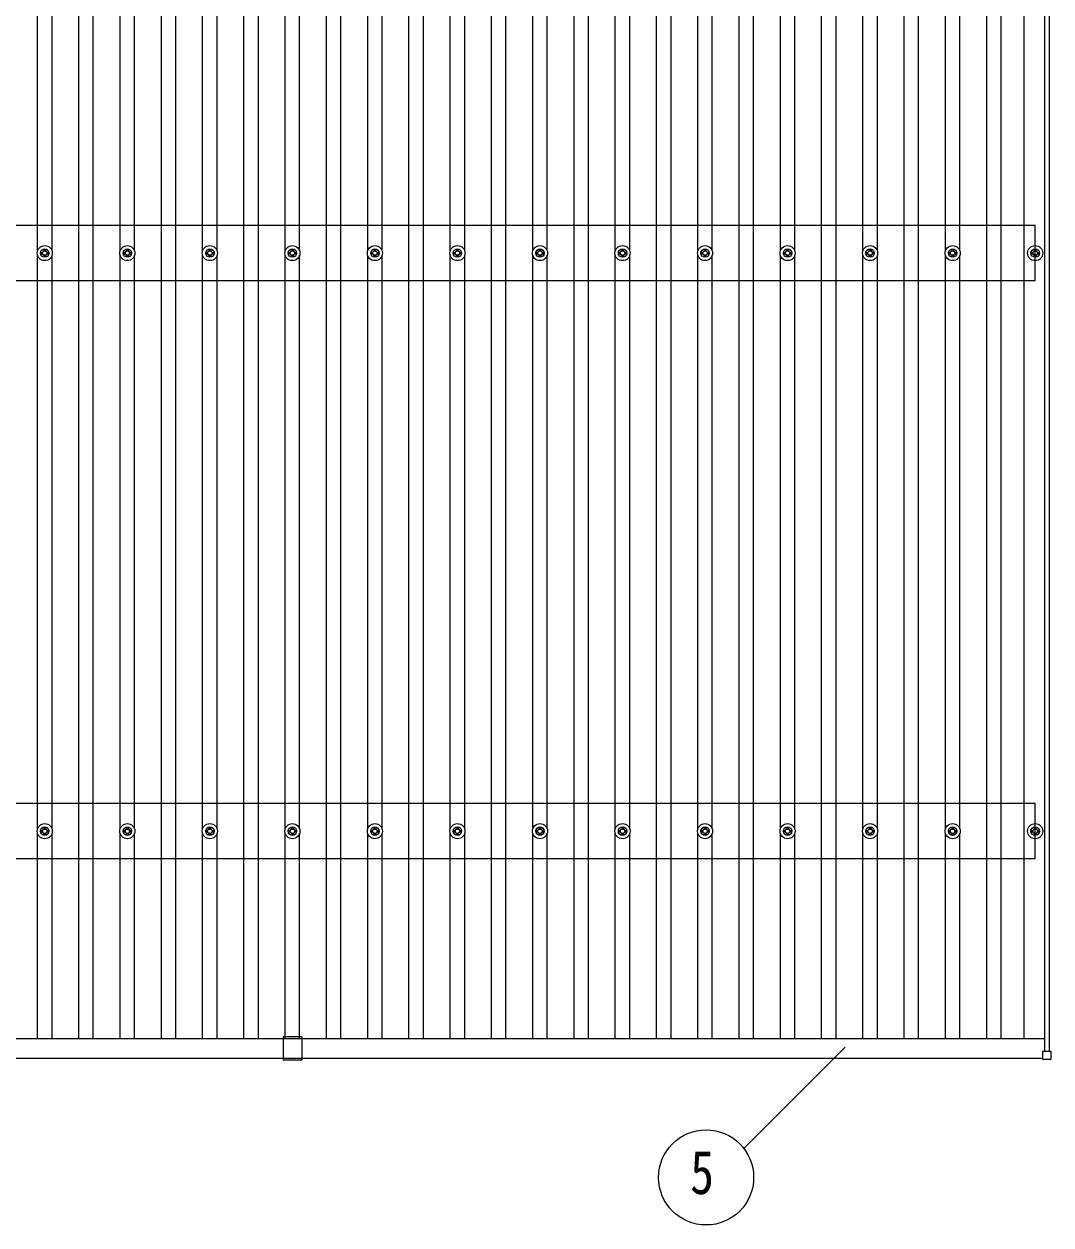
# Model space of a CAD drawing. Units: millimetres, scale not verified. Extents: x -16820 to 16820, y -11880 to 11880.
# Drawn here: x -9222 to -6733, y 1536 to 4445 of the extents above; entities that cross this region are included whole.
import ezdxf
from ezdxf.enums import TextEntityAlignment as Align

# ---------------------------------------------------------------- set-up
doc = ezdxf.new("R2010")
doc.units = ezdxf.units.MM
doc.header["$LTSCALE"] = 50
for name, color, linetype in [('0-5_YKK_13', 4, 'Continuous'), ('0-6_YKK_A1', 4, 'Continuous'), ('0-7_YKK_D', 6, 'Continuous')]:
    doc.layers.add(name, color=color, linetype=linetype)
doc.styles.add('ＭＳ ゴシック', font='')
doc.styles.get('ＭＳ ゴシック').set_extended_font_data('MS Gothic')

msp = doc.modelspace()

# ---------------------------------------------------------------- linework, layer by layer
at = {"layer": '0-5_YKK_13'}
for p, q in [((-9173.17, 3900.35), (-9173.17, 3895.93)), ((-9169.67, 3900.35), (-9169.67, 3895.93)), ((-8973.17, 3900.35), (-8973.17, 3895.93)), ((-8969.67, 3900.35), (-8969.67, 3895.93)), ((-8773.17, 3900.35), (-8773.17, 3895.93)), ((-8769.67, 3900.35), (-8769.67, 3895.93)), ((-8573.17, 3900.35), (-8573.17, 3895.93)), ((-8569.67, 3900.35), (-8569.67, 3895.93)), ((-8373.17, 3900.35), (-8373.17, 3895.93)), ((-8369.67, 3900.35), (-8369.67, 3895.93)), ((-8173.17, 3900.35), (-8173.17, 3895.93)), ((-8169.67, 3900.35), (-8169.67, 3895.93)), ((-7973.17, 3900.35), (-7973.17, 3895.93)), ((-7969.67, 3900.35), (-7969.67, 3895.93)), ((-7773.17, 3900.35), (-7773.17, 3895.93)), ((-7769.67, 3900.35), (-7769.67, 3895.93)), ((-7573.17, 3900.35), (-7573.17, 3895.93)), ((-7569.67, 3900.35), (-7569.67, 3895.93)), ((-7373.17, 3900.35), (-7373.17, 3895.93)), ((-7369.67, 3900.35), (-7369.67, 3895.93)), ((-7173.17, 3900.35), (-7173.17, 3895.93)), ((-7169.67, 3900.35), (-7169.67, 3895.93)), ((-6973.17, 3900.35), (-6973.17, 3895.93)), ((-6969.67, 3900.35), (-6969.67, 3895.93)), ((-6773.17, 3900.35), (-6773.17, 3895.93)), ((-6769.67, 3900.35), (-6769.67, 3895.93)), ((-9181.42, 3892.1), (-9177.01, 3892.1)), ((-9181.42, 3888.6), (-9177.01, 3888.6)), ((-9173.17, 3884.77), (-9173.17, 3880.35)), ((-9169.67, 3884.77), (-9169.67, 3880.35)), ((-9165.84, 3892.1), (-9161.43, 3892.1)), ((-9165.84, 3888.6), (-9161.43, 3888.6)), ((-8981.42, 3892.1), (-8977.01, 3892.1)), ((-8981.42, 3888.6), (-8977.01, 3888.6)), ((-8973.17, 3884.77), (-8973.17, 3880.35)), ((-8969.67, 3884.77), (-8969.67, 3880.35)), ((-8965.84, 3892.1), (-8961.43, 3892.1)), ((-8965.84, 3888.6), (-8961.43, 3888.6)), ((-8781.42, 3892.1), (-8777.01, 3892.1)), ((-8781.42, 3888.6), (-8777.01, 3888.6)), ((-8773.17, 3884.77), (-8773.17, 3880.35)), ((-8769.67, 3884.77), (-8769.67, 3880.35)), ((-8765.84, 3892.1), (-8761.43, 3892.1)), ((-8765.84, 3888.6), (-8761.43, 3888.6)), ((-8581.42, 3892.1), (-8577.01, 3892.1)), ((-8581.42, 3888.6), (-8577.01, 3888.6)), ((-8573.17, 3884.77), (-8573.17, 3880.35)), ((-8569.67, 3884.77), (-8569.67, 3880.35)), ((-8565.84, 3892.1), (-8561.43, 3892.1)), ((-8565.84, 3888.6), (-8561.43, 3888.6)), ((-8381.42, 3892.1), (-8377.01, 3892.1)), ((-8381.42, 3888.6), (-8377.01, 3888.6)), ((-8373.17, 3884.77), (-8373.17, 3880.35)), ((-8369.67, 3884.77), (-8369.67, 3880.35)), ((-8365.84, 3892.1), (-8361.43, 3892.1)), ((-8365.84, 3888.6), (-8361.43, 3888.6)), ((-8181.42, 3892.1), (-8177.01, 3892.1)), ((-8181.42, 3888.6), (-8177.01, 3888.6)), ((-8173.17, 3884.77), (-8173.17, 3880.35)), ((-8169.67, 3884.77), (-8169.67, 3880.35)), ((-8165.84, 3892.1), (-8161.43, 3892.1)), ((-8165.84, 3888.6), (-8161.43, 3888.6)), ((-7981.42, 3892.1), (-7977.01, 3892.1)), ((-7981.42, 3888.6), (-7977.01, 3888.6)), ((-7973.17, 3884.77), (-7973.17, 3880.35)), ((-7969.67, 3884.77), (-7969.67, 3880.35)), ((-7965.84, 3892.1), (-7961.43, 3892.1)), ((-7965.84, 3888.6), (-7961.43, 3888.6)), ((-7781.42, 3892.1), (-7777.01, 3892.1)), ((-7781.42, 3888.6), (-7777.01, 3888.6)), ((-7773.17, 3884.77), (-7773.17, 3880.35)), ((-7769.67, 3884.77), (-7769.67, 3880.35)), ((-7765.84, 3892.1), (-7761.43, 3892.1)), ((-7765.84, 3888.6), (-7761.43, 3888.6)), ((-7581.42, 3892.1), (-7577.01, 3892.1)), ((-7581.42, 3888.6), (-7577.01, 3888.6)), ((-7573.17, 3884.77), (-7573.17, 3880.35)), ((-7569.67, 3884.77), (-7569.67, 3880.35)), ((-7565.84, 3892.1), (-7561.43, 3892.1)), ((-7565.84, 3888.6), (-7561.43, 3888.6)), ((-7381.42, 3892.1), (-7377.01, 3892.1)), ((-7381.42, 3888.6), (-7377.01, 3888.6)), ((-7373.17, 3884.77), (-7373.17, 3880.35)), ((-7369.67, 3884.77), (-7369.67, 3880.35)), ((-7365.84, 3892.1), (-7361.43, 3892.1)), ((-7365.84, 3888.6), (-7361.43, 3888.6)), ((-7181.42, 3892.1), (-7177.01, 3892.1)), ((-7181.42, 3888.6), (-7177.01, 3888.6)), ((-7173.17, 3884.77), (-7173.17, 3880.35)), ((-7169.67, 3884.77), (-7169.67, 3880.35)), ((-7165.84, 3892.1), (-7161.43, 3892.1)), ((-7165.84, 3888.6), (-7161.43, 3888.6)), ((-6981.42, 3892.1), (-6977.01, 3892.1)), ((-6981.42, 3888.6), (-6977.01, 3888.6)), ((-6973.17, 3884.77), (-6973.17, 3880.35)), ((-6969.67, 3884.77), (-6969.67, 3880.35)), ((-6965.84, 3892.1), (-6961.43, 3892.1)), ((-6965.84, 3888.6), (-6961.43, 3888.6)), ((-6781.42, 3892.1), (-6777.01, 3892.1)), ((-6781.42, 3888.6), (-6777.01, 3888.6)), ((-6773.17, 3884.77), (-6773.17, 3880.35)), ((-6769.67, 3884.77), (-6769.67, 3880.35)), ((-6765.84, 3892.1), (-6761.43, 3892.1)), ((-6765.84, 3888.6), (-6761.43, 3888.6)), ((-9181.42, 2491.87), (-9177.01, 2491.87)), ((-9181.42, 2488.37), (-9177.01, 2488.37)), ((-9173.17, 2500.12), (-9173.17, 2495.71)), ((-9173.17, 2484.54), (-9173.17, 2480.13)), ((-9169.67, 2500.12), (-9169.67, 2495.71)), ((-9169.67, 2484.54), (-9169.67, 2480.13)), ((-9165.84, 2491.87), (-9161.43, 2491.87)), ((-9165.84, 2488.37), (-9161.43, 2488.37)), ((-8981.42, 2491.87), (-8977.01, 2491.87)), ((-8981.42, 2488.37), (-8977.01, 2488.37)), ((-8973.17, 2500.12), (-8973.17, 2495.71)), ((-8973.17, 2484.54), (-8973.17, 2480.13)), ((-8969.67, 2500.12), (-8969.67, 2495.71)), ((-8969.67, 2484.54), (-8969.67, 2480.13)), ((-8965.84, 2491.87), (-8961.43, 2491.87)), ((-8965.84, 2488.37), (-8961.43, 2488.37)), ((-8781.42, 2491.87), (-8777.01, 2491.87)), ((-8781.42, 2488.37), (-8777.01, 2488.37)), ((-8773.17, 2500.12), (-8773.17, 2495.71)), ((-8773.17, 2484.54), (-8773.17, 2480.13)), ((-8769.67, 2500.12), (-8769.67, 2495.71)), ((-8769.67, 2484.54), (-8769.67, 2480.13)), ((-8765.84, 2491.87), (-8761.43, 2491.87)), ((-8765.84, 2488.37), (-8761.43, 2488.37)), ((-8581.42, 2491.87), (-8577.01, 2491.87)), ((-8581.42, 2488.37), (-8577.01, 2488.37)), ((-8573.17, 2500.12), (-8573.17, 2495.71)), ((-8573.17, 2484.54), (-8573.17, 2480.13)), ((-8569.67, 2500.12), (-8569.67, 2495.71)), ((-8569.67, 2484.54), (-8569.67, 2480.13)), ((-8565.84, 2491.87), (-8561.43, 2491.87)), ((-8565.84, 2488.37), (-8561.43, 2488.37)), ((-8381.42, 2491.87), (-8377.01, 2491.87)), ((-8381.42, 2488.37), (-8377.01, 2488.37)), ((-8373.17, 2500.12), (-8373.17, 2495.71)), ((-8373.17, 2484.54), (-8373.17, 2480.13)), ((-8369.67, 2500.12), (-8369.67, 2495.71)), ((-8369.67, 2484.54), (-8369.67, 2480.13)), ((-8365.84, 2491.87), (-8361.43, 2491.87)), ((-8365.84, 2488.37), (-8361.43, 2488.37)), ((-8181.42, 2491.87), (-8177.01, 2491.87)), ((-8181.42, 2488.37), (-8177.01, 2488.37)), ((-8173.17, 2500.12), (-8173.17, 2495.71)), ((-8173.17, 2484.54), (-8173.17, 2480.13)), ((-8169.67, 2500.12), (-8169.67, 2495.71)), ((-8169.67, 2484.54), (-8169.67, 2480.13)), ((-8165.84, 2491.87), (-8161.43, 2491.87)), ((-8165.84, 2488.37), (-8161.43, 2488.37)), ((-7981.42, 2491.87), (-7977.01, 2491.87)), ((-7981.42, 2488.37), (-7977.01, 2488.37)), ((-7973.17, 2500.12), (-7973.17, 2495.71)), ((-7973.17, 2484.54), (-7973.17, 2480.13)), ((-7969.67, 2500.12), (-7969.67, 2495.71)), ((-7969.67, 2484.54), (-7969.67, 2480.13)), ((-7965.84, 2491.87), (-7961.43, 2491.87)), ((-7965.84, 2488.37), (-7961.43, 2488.37)), ((-7781.42, 2491.87), (-7777.01, 2491.87)), ((-7781.42, 2488.37), (-7777.01, 2488.37)), ((-7773.17, 2500.12), (-7773.17, 2495.71)), ((-7773.17, 2484.54), (-7773.17, 2480.13)), ((-7769.67, 2500.12), (-7769.67, 2495.71)), ((-7769.67, 2484.54), (-7769.67, 2480.13)), ((-7765.84, 2491.87), (-7761.43, 2491.87)), ((-7765.84, 2488.37), (-7761.43, 2488.37)), ((-7581.42, 2491.87), (-7577.01, 2491.87)), ((-7581.42, 2488.37), (-7577.01, 2488.37)), ((-7573.17, 2500.12), (-7573.17, 2495.71)), ((-7573.17, 2484.54), (-7573.17, 2480.13)), ((-7569.67, 2500.12), (-7569.67, 2495.71)), ((-7569.67, 2484.54), (-7569.67, 2480.13)), ((-7565.84, 2491.87), (-7561.43, 2491.87)), ((-7565.84, 2488.37), (-7561.43, 2488.37)), ((-7381.42, 2491.87), (-7377.01, 2491.87)), ((-7381.42, 2488.37), (-7377.01, 2488.37)), ((-7373.17, 2500.12), (-7373.17, 2495.71)), ((-7373.17, 2484.54), (-7373.17, 2480.13)), ((-7369.67, 2500.12), (-7369.67, 2495.71)), ((-7369.67, 2484.54), (-7369.67, 2480.13)), ((-7365.84, 2491.87), (-7361.43, 2491.87)), ((-7365.84, 2488.37), (-7361.43, 2488.37)), ((-7181.42, 2491.87), (-7177.01, 2491.87)), ((-7181.42, 2488.37), (-7177.01, 2488.37)), ((-7173.17, 2500.12), (-7173.17, 2495.71)), ((-7173.17, 2484.54), (-7173.17, 2480.13)), ((-7169.67, 2500.12), (-7169.67, 2495.71)), ((-7169.67, 2484.54), (-7169.67, 2480.13)), ((-7165.84, 2491.87), (-7161.43, 2491.87)), ((-7165.84, 2488.37), (-7161.43, 2488.37)), ((-6981.42, 2491.87), (-6977.01, 2491.87)), ((-6981.42, 2488.37), (-6977.01, 2488.37)), ((-6973.17, 2500.12), (-6973.17, 2495.71)), ((-6973.17, 2484.54), (-6973.17, 2480.13)), ((-6969.67, 2500.12), (-6969.67, 2495.71)), ((-6969.67, 2484.54), (-6969.67, 2480.13)), ((-6965.84, 2491.87), (-6961.43, 2491.87)), ((-6965.84, 2488.37), (-6961.43, 2488.37)), ((-6781.42, 2491.87), (-6777, 2491.87)), ((-6781.42, 2488.37), (-6777, 2488.37)), ((-6773.17, 2500.12), (-6773.17, 2495.71)), ((-6773.17, 2484.54), (-6773.17, 2480.13)), ((-6769.67, 2500.12), (-6769.67, 2495.71)), ((-6769.67, 2484.54), (-6769.67, 2480.13)), ((-6765.84, 2491.87), (-6761.42, 2491.87)), ((-6765.84, 2488.37), (-6761.42, 2488.37)), ((-8572.13, 1991.89), (-8593.92, 1991.89)), ((-8593.92, 1991.89), (-8593.92, 1935.39)), ((-8548.92, 1991.89), (-8570.71, 1991.89)), ((-8548.92, 1991.89), (-8548.92, 1935.39)), ((-6753.12, 1938.02), (-6753.12, 1956.02)), ((-6752.12, 1957.02), (-6734.12, 1957.02)), ((-6733.12, 1956.02), (-6733.12, 1938.02)), ((-8548.92, 1935.39), (-8593.92, 1935.39)), ((-6734.12, 1937.02), (-6752.12, 1937.02))]:
    msp.add_line(p, q, dxfattribs=at)
for centre, radius in [((-9171.42, 3890.35), 18.25), ((-9171.42, 3890.35), 10.15), ((-8971.42, 3890.35), 18.25), ((-8971.42, 3890.35), 10.15), ((-8771.42, 3890.35), 18.25), ((-8771.42, 3890.35), 10.15), ((-8571.42, 3890.35), 18.25), ((-8571.42, 3890.35), 10.15), ((-8371.42, 3890.35), 18.25), ((-8371.42, 3890.35), 10.15), ((-8171.42, 3890.35), 18.25), ((-8171.42, 3890.35), 10.15), ((-7971.42, 3890.35), 18.25), ((-7971.42, 3890.35), 10.15), ((-7771.42, 3890.35), 18.25), ((-7771.42, 3890.35), 10.15), ((-7571.42, 3890.35), 18.25), ((-7571.42, 3890.35), 10.15), ((-7371.42, 3890.35), 18.25), ((-7371.42, 3890.35), 10.15), ((-7171.42, 3890.35), 18.25), ((-7171.42, 3890.35), 10.15), ((-6971.42, 3890.35), 18.25), ((-6971.42, 3890.35), 10.15), ((-6771.42, 3890.35), 18.25), ((-6771.42, 3890.35), 10.15), ((-9171.42, 3890.35), 5.85), ((-9171.42, 3890.35), 5.25), ((-8971.42, 3890.35), 5.85), ((-8971.42, 3890.35), 5.25), ((-8771.42, 3890.35), 5.85), ((-8771.42, 3890.35), 5.25), ((-8571.42, 3890.35), 5.85), ((-8571.42, 3890.35), 5.25), ((-8371.42, 3890.35), 5.85), ((-8371.42, 3890.35), 5.25), ((-8171.42, 3890.35), 5.85), ((-8171.42, 3890.35), 5.25), ((-7971.42, 3890.35), 5.85), ((-7971.42, 3890.35), 5.25), ((-7771.42, 3890.35), 5.85), ((-7771.42, 3890.35), 5.25), ((-7571.42, 3890.35), 5.85), ((-7571.42, 3890.35), 5.25), ((-7371.42, 3890.35), 5.85), ((-7371.42, 3890.35), 5.25), ((-7171.42, 3890.35), 5.85), ((-7171.42, 3890.35), 5.25), ((-6971.42, 3890.35), 5.85), ((-6971.42, 3890.35), 5.25), ((-6771.42, 3890.35), 5.85), ((-6771.42, 3890.35), 5.25), ((-9171.42, 2490.12), 18.25), ((-8971.42, 2490.12), 18.25), ((-8771.42, 2490.12), 18.25), ((-8571.42, 2490.12), 18.25), ((-8371.42, 2490.12), 18.25), ((-8171.42, 2490.12), 18.25), ((-7971.42, 2490.12), 18.25), ((-7771.42, 2490.12), 18.25), ((-7571.42, 2490.12), 18.25), ((-7371.42, 2490.12), 18.25), ((-7171.42, 2490.12), 18.25), ((-6971.42, 2490.12), 18.25), ((-6771.42, 2490.12), 18.25), ((-9171.42, 2490.12), 10.15), ((-9171.42, 2490.12), 5.85), ((-9171.42, 2490.12), 5.25), ((-8971.42, 2490.12), 10.15), ((-8971.42, 2490.12), 5.85), ((-8971.42, 2490.12), 5.25), ((-8771.42, 2490.12), 10.15), ((-8771.42, 2490.12), 5.85), ((-8771.42, 2490.12), 5.25), ((-8571.42, 2490.12), 10.15), ((-8571.42, 2490.12), 5.85), ((-8571.42, 2490.12), 5.25), ((-8371.42, 2490.12), 10.15), ((-8371.42, 2490.12), 5.85), ((-8371.42, 2490.12), 5.25), ((-8171.42, 2490.12), 10.15), ((-8171.42, 2490.12), 5.85), ((-8171.42, 2490.12), 5.25), ((-7971.42, 2490.12), 10.15), ((-7971.42, 2490.12), 5.85), ((-7971.42, 2490.12), 5.25), ((-7771.42, 2490.12), 10.15), ((-7771.42, 2490.12), 5.85), ((-7771.42, 2490.12), 5.25), ((-7571.42, 2490.12), 10.15), ((-7571.42, 2490.12), 5.85), ((-7571.42, 2490.12), 5.25), ((-7371.42, 2490.12), 10.15), ((-7371.42, 2490.12), 5.85), ((-7371.42, 2490.12), 5.25), ((-7171.42, 2490.12), 10.15), ((-7171.42, 2490.12), 5.85), ((-7171.42, 2490.12), 5.25), ((-6971.42, 2490.12), 10.15), ((-6971.42, 2490.12), 5.85), ((-6971.42, 2490.12), 5.25), ((-6771.42, 2490.12), 10.15), ((-6771.42, 2490.12), 5.85), ((-6771.42, 2490.12), 5.25)]:
    msp.add_circle(centre, radius, dxfattribs=at)
for centre, radius, start, end in [((-8572.13, 1991.39), 0.5, 44.427, 90), ((-8571.42, 1992.09), 0.5, 224.427, 315.573), ((-8570.71, 1991.39), 0.5, 90, 135.573), ((-6752.12, 1956.02), 1, 90, 180), ((-6734.12, 1956.02), 1, 0, 90), ((-6752.12, 1938.02), 1, 180, 270), ((-6734.12, 1938.02), 1, 270, 0)]:
    msp.add_arc(centre, radius, start, end, dxfattribs=at)
at = {"layer": '0-6_YKK_A1'}
for p, q in [((-9088.92, 1988.31), (-9088.92, 8588.97)), ((-9053.92, 1988.31), (-9053.92, 8588.97)), ((-8888.92, 1988.31), (-8888.92, 8588.97)), ((-8853.92, 1988.31), (-8853.92, 8588.97)), ((-8688.92, 1988.31), (-8688.92, 8588.97)), ((-8653.92, 1988.31), (-8653.92, 8588.97)), ((-8488.92, 1988.31), (-8488.92, 8588.97)), ((-8453.92, 1988.31), (-8453.92, 8588.97)), ((-8288.92, 1988.31), (-8288.92, 8588.97)), ((-8253.92, 1988.31), (-8253.92, 8588.97)), ((-8088.92, 1988.31), (-8088.92, 8588.97)), ((-8053.92, 1988.31), (-8053.92, 8588.97)), ((-7888.92, 1988.31), (-7888.92, 8588.97)), ((-7853.92, 1988.31), (-7853.92, 8588.97)), ((-7688.92, 1988.31), (-7688.92, 8588.97)), ((-7653.92, 1988.31), (-7653.92, 8588.97)), ((-7488.92, 1988.31), (-7488.92, 8588.97)), ((-7453.92, 1988.31), (-7453.92, 8588.97)), ((-7288.92, 1988.31), (-7288.92, 8588.97)), ((-7253.92, 1988.31), (-7253.92, 8588.97)), ((-7088.92, 1988.31), (-7088.92, 8588.97)), ((-7053.92, 1988.31), (-7053.92, 8588.97)), ((-6888.92, 1988.31), (-6888.92, 8588.97)), ((-6853.92, 1988.31), (-6853.92, 8588.97)), ((-6797.92, 1988.31), (-6797.92, 8588.97)), ((-6736.42, 1957.02), (-6736.42, 7344.85)), ((-6748.42, 1957.02), (-6748.42, 7329.85)), ((-9188.92, 3895.54), (-9188.92, 5285.16)), ((-9153.92, 3895.52), (-9153.92, 5285.18)), ((-8988.92, 3895.54), (-8988.92, 5285.16)), ((-8953.92, 3895.52), (-8953.92, 5285.18)), ((-8788.92, 3895.54), (-8788.92, 5285.16)), ((-8753.92, 3895.52), (-8753.92, 5285.18)), ((-8588.92, 3895.54), (-8588.92, 5285.16)), ((-8553.92, 3895.52), (-8553.92, 5285.18)), ((-8388.92, 3895.54), (-8388.92, 5285.16)), ((-8353.92, 3895.52), (-8353.92, 5285.18)), ((-8188.92, 3895.54), (-8188.92, 5285.16)), ((-8153.92, 3895.52), (-8153.92, 5285.18)), ((-7988.92, 3895.54), (-7988.92, 5285.16)), ((-7953.92, 3895.52), (-7953.92, 5285.18)), ((-7788.92, 3895.54), (-7788.92, 5285.16)), ((-7753.92, 3895.52), (-7753.92, 5285.18)), ((-7588.92, 3895.54), (-7588.92, 5285.16)), ((-7553.92, 3895.52), (-7553.92, 5285.18)), ((-7388.92, 3895.54), (-7388.92, 5285.16)), ((-7353.92, 3895.52), (-7353.92, 5285.18)), ((-7188.92, 3895.54), (-7188.92, 5285.16)), ((-7153.92, 3895.52), (-7153.92, 5285.18)), ((-6988.92, 3895.54), (-6988.92, 5285.16)), ((-6953.92, 3895.52), (-6953.92, 5285.18)), ((-6771.42, 3957.35), (-14571.42, 3957.35)), ((-6771.42, 3823.35), (-6771.42, 3957.35)), ((-9188.92, 2495.3), (-9188.92, 3885.16)), ((-9153.92, 2495.3), (-9153.92, 3885.18)), ((-8988.92, 2495.3), (-8988.92, 3885.16)), ((-8953.92, 2495.3), (-8953.92, 3885.18)), ((-8788.92, 2495.3), (-8788.92, 3885.16)), ((-8753.92, 2495.3), (-8753.92, 3885.18)), ((-8588.92, 2495.3), (-8588.92, 3885.16)), ((-8553.92, 2495.3), (-8553.92, 3885.18)), ((-8388.92, 2495.3), (-8388.92, 3885.16)), ((-8353.92, 2495.3), (-8353.92, 3885.18)), ((-8188.92, 2495.3), (-8188.92, 3885.16)), ((-8153.92, 2495.3), (-8153.92, 3885.18)), ((-7988.92, 2495.3), (-7988.92, 3885.16)), ((-7953.92, 2495.3), (-7953.92, 3885.18)), ((-7788.92, 2495.3), (-7788.92, 3885.16)), ((-7753.92, 2495.3), (-7753.92, 3885.18)), ((-7588.92, 2495.3), (-7588.92, 3885.16)), ((-7553.92, 2495.3), (-7553.92, 3885.18)), ((-7388.92, 2495.3), (-7388.92, 3885.16)), ((-7353.92, 2495.3), (-7353.92, 3885.18)), ((-7188.92, 2495.3), (-7188.92, 3885.16)), ((-7153.92, 2495.3), (-7153.92, 3885.18)), ((-6988.92, 2495.3), (-6988.92, 3885.16)), ((-6953.92, 2495.3), (-6953.92, 3885.18)), ((-6771.42, 3823.35), (-14571.42, 3823.35)), ((-6771.42, 2557.12), (-14571.42, 2557.12)), ((-6771.42, 2423.12), (-6771.42, 2557.12)), ((-9188.92, 1988.31), (-9188.92, 2484.95)), ((-9153.92, 1988.31), (-9153.92, 2484.95)), ((-8988.92, 1988.31), (-8988.92, 2484.95)), ((-8953.92, 1988.31), (-8953.92, 2484.95)), ((-8788.92, 1988.31), (-8788.92, 2484.95)), ((-8753.92, 1988.31), (-8753.92, 2484.95)), ((-8588.92, 1988.31), (-8588.92, 2484.95)), ((-8553.92, 1988.31), (-8553.92, 2484.95)), ((-8388.92, 1988.31), (-8388.92, 2484.95)), ((-8353.92, 1988.31), (-8353.92, 2484.95)), ((-8188.92, 1988.31), (-8188.92, 2484.95)), ((-8153.92, 1988.31), (-8153.92, 2484.95)), ((-7988.92, 1988.31), (-7988.92, 2484.95)), ((-7953.92, 1988.31), (-7953.92, 2484.95)), ((-7788.92, 1988.31), (-7788.92, 2484.95)), ((-7753.92, 1988.31), (-7753.92, 2484.95)), ((-7588.92, 1988.31), (-7588.92, 2484.95)), ((-7553.92, 1988.31), (-7553.92, 2484.95)), ((-7388.92, 1988.31), (-7388.92, 2484.95)), ((-7353.92, 1988.31), (-7353.92, 2484.95)), ((-7188.92, 1988.31), (-7188.92, 2484.95)), ((-7153.92, 1988.31), (-7153.92, 2484.95)), ((-6988.92, 1988.31), (-6988.92, 2484.95)), ((-6953.92, 1988.31), (-6953.92, 2484.95)), ((-6771.42, 2423.12), (-14571.42, 2423.12)), ((-14594.42, 1988.31), (-6748.42, 1988.31)), ((-14589.72, 1940.32), (-6753.12, 1940.32))]:
    msp.add_line(p, q, dxfattribs=at)
at = {"layer": '0-7_YKK_D'}
msp.add_line((-7477.56, 1721.67), (-7232.21, 1967.01), dxfattribs=at)
msp.add_circle((-7568.84, 1651.39), 115.2, dxfattribs=at)

# ---------------------------------------------------------------- texts
at = {"layer": '0-7_YKK_D', "style": 'ＭＳ ゴシック', "width": 0.8}
msp.add_text('5', height=105.6, dxfattribs=at).set_placement((-7607.24, 1579.39), align=Align.BOTTOM_LEFT)

doc.saveas('drawing.dxf')
